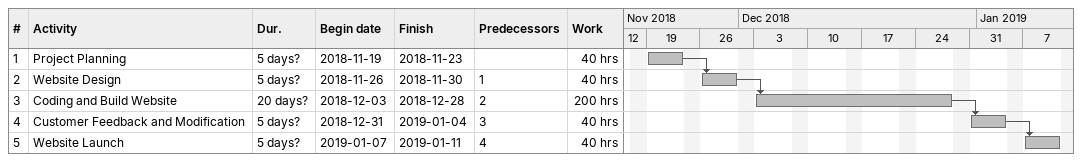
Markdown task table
| ID | Task | Duration | Start | Finish | Predecessors | Work (h) |
|---|---|---|---|---|---|---|
| 1 | Project Planning | 5d? | 2018-11-19 | 2018-11-23 |  | 40 |
| 2 | Website Design | 5d? | 2018-11-26 | 2018-11-30 | 1 | 40 |
| 3 | Coding and Build Website | 20d? | 2018-12-03 | 2018-12-28 | 2 | 200 |
| 4 | Customer Feedback and Modification | 5d? | 2018-12-31 | 2019-01-04 | 3 | 40 |
| 5 | Website Launch | 5d? | 2019-01-07 | 2019-01-11 | 4 | 40 |
